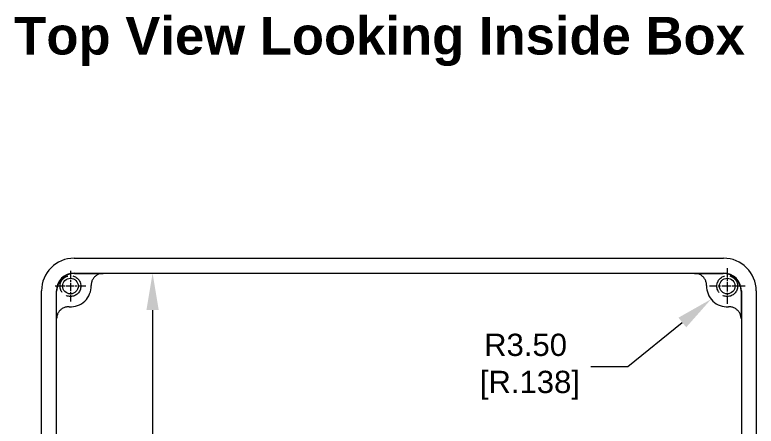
# Model space of a CAD drawing. Header units: millimetres. Extents: x 8 to 690, y 8 to 531.
# Drawn here: x 297.4 to 422.4, y 251.3 to 320.6 of the extents above; entities that cross this region are included whole.
import ezdxf

# ---------------------------------------------------------------- set-up
doc = ezdxf.new("R2010")
doc.units = ezdxf.units.MM
doc.header["$LTSCALE"] = 2.5
doc.linetypes.add('CHAIN', pattern=[0.7087, 0.4724, -0.0591, 0.1181, -0.0591])
doc.linetypes.add('DASHED', pattern=[0.2067, 0.1654, -0.0413])
for name, color, linetype, lineweight in [('Center Mark (ANSI)', 7, 'Continuous', 9), ('Dimension (ANSI)', 7, 'Continuous', 9), ('Hidden Narrow (ANSI)', 7, 'DASHED', 9), ('Symbol (ANSI)', 7, 'Continuous', 9), ('Visible (ANSI)', 7, 'Continuous', 18)]:
    doc.layers.add(name, color=color, linetype=linetype, lineweight=lineweight)
doc.styles.add('Label Text (ANSI)', font='ARIAL.TTF')
doc.styles.add('Note Text (ANSI)', font='ARIAL.TTF')
doc.dimstyles.new('Default - mm (ANSI)', dxfattribs={"dimscale": 2.5, "dimtxt": 1.5, "dimasz": 2.5, "dimexe": 3.175, "dimexo": 1.6002, "dimgap": 0.8, "dimtad": 0, "dimtih": 1, "dimtoh": 1, "dimrnd": 1e-08, "dimzin": 4, "dimdsep": 46, "dimtxsty": 'Note Text (ANSI)', "dimcen": 0.09, "dimdle": 10, "dimclrd": 256, "dimclre": 256, "dimclrt": 256, "dimadec": 1, "dimazin": 0, "dimtfac": 2.032, "dimtofl": 0, "dimtmove": 0, "dimatfit": 3, "dimfxl": 0, "dimtolj": 1, "dimtzin": 0, "dimlwd": -1, "dimlwe": -1, "dimarcsym": 0})

# ---------------------------------------------------------------- blocks, each defined once
blk = doc.blocks.new('*D15')
at = {"layer": 'Defpoints', "color": 0}
for p in [(320.61, 277.07), (320.61, 277.07), (320.61, 202.08)]:
    blk.add_point(p, dxfattribs=at)
at = {"layer": 'Dimension (ANSI)'}
for p, q in [((320.61, 270.82), (320.61, 247.11)), ((320.61, 208.33), (320.61, 232.04))]:
    blk.add_line(p, q, dxfattribs=at)
for points in [[(319.57, 270.82), (321.65, 270.82), (320.61, 277.07)], [(319.57, 208.33), (321.65, 208.33), (320.61, 202.08)]]:
    blk.add_solid(points, dxfattribs=at)
at = {"layer": 'Dimension (ANSI)', "insert": (320.61, 245.11), "char_height": 3.75, "attachment_point": 2, "style": 'Note Text (ANSI)'}
blk.add_mtext('\\A1;75.00\\P [2.953]', dxfattribs=at)
blk = doc.blocks.new('*D16')
at = {"layer": 'Defpoints', "color": 0}
for p in [(417.51, 274.87), (414.79, 272.67)]:
    blk.add_point(p, dxfattribs=at)
at = {"layer": 'Dimension (ANSI)'}
for p, q in [((400.75, 261.31), (409.93, 268.74)), ((394.5, 261.31), (400.75, 261.31))]:
    blk.add_line(p, q, dxfattribs=at)
blk.add_solid([(409.28, 269.55), (410.59, 267.93), (414.79, 272.67)], dxfattribs=at)
at = {"layer": 'Dimension (ANSI)', "insert": (383.5, 266.85), "char_height": 3.75, "attachment_point": 2, "style": 'Note Text (ANSI)'}
blk.add_mtext('\\A1;R3.50\\P [R.138]', dxfattribs=at)

msp = doc.modelspace()

# ---------------------------------------------------------------- linework, layer by layer
at = {"layer": 'Center Mark (ANSI)', "linetype": 'CHAIN', "ltscale": 1.334316}
for p, q in [((417.51, 277.878), (417.51, 271.872)), ((420.513, 274.875), (414.508, 274.875))]:
    msp.add_line(p, q, dxfattribs=at)
at = {"layer": 'Center Mark (ANSI)', "linetype": 'CHAIN', "ltscale": 1.142504}
for p, q in [((306.76, 277.446), (306.76, 272.304)), ((309.331, 274.875), (304.189, 274.875))]:
    msp.add_line(p, q, dxfattribs=at)
at = {"layer": 'Hidden Narrow (ANSI)', "ltscale": 8.38964}
for centre in [(306.76, 274.875), (417.51, 274.875)]:
    msp.add_circle(centre, 1.753, dxfattribs=at)
at = {"layer": 'Visible (ANSI)'}
for p, q in [((307.384, 279.575), (416.886, 279.575)), ((307.385, 277.074), (416.885, 277.074)), ((307.436, 277.023), (312.258, 277.023)), ((412.013, 277.023), (416.834, 277.023)), ((301.885, 205.074), (301.885, 274.076)), ((304.386, 205.075), (304.386, 274.075)), ((304.437, 269.385), (304.437, 274.024)), ((419.834, 274.024), (419.834, 269.385)), ((419.885, 274.075), (419.885, 205.075)), ((422.385, 274.076), (422.385, 205.074))]:
    msp.add_line(p, q, dxfattribs=at)
at = {"layer": 'Visible (ANSI)', "flags": 128}
for points in [[(312.258, 277.023), (312.125, 277.019), (311.992, 277.006), (311.861, 276.984), (311.732, 276.953), (311.605, 276.914), (311.48, 276.866), (311.36, 276.81), (311.243, 276.747), (311.131, 276.676), (311.023, 276.597), (310.922, 276.511), (310.825, 276.419), (310.736, 276.321), (310.653, 276.217), (310.577, 276.108), (310.509, 275.994), (310.448, 275.875), (310.396, 275.753), (310.351, 275.627), (310.315, 275.499), (310.288, 275.368), (310.27, 275.236), (310.26, 275.103), (310.259, 274.97)], [(414.012, 274.97), (414.011, 275.103), (414.001, 275.236), (413.983, 275.367), (413.955, 275.497), (413.92, 275.625), (413.875, 275.751), (413.823, 275.873), (413.762, 275.992), (413.694, 276.106), (413.619, 276.215), (413.536, 276.319), (413.446, 276.418), (413.35, 276.51), (413.249, 276.596), (413.141, 276.674), (413.029, 276.746), (412.913, 276.81), (412.792, 276.866), (412.667, 276.913), (412.54, 276.953), (412.41, 276.984), (412.279, 277.006), (412.146, 277.019), (412.013, 277.023)], [(306.554, 271.381), (306.418, 271.384), (306.283, 271.379), (306.148, 271.364), (306.015, 271.34), (305.883, 271.307), (305.754, 271.264), (305.628, 271.214), (305.506, 271.155), (305.388, 271.088), (305.275, 271.013), (305.167, 270.93), (305.065, 270.841), (304.97, 270.744), (304.881, 270.642), (304.799, 270.533), (304.725, 270.42), (304.659, 270.301), (304.601, 270.178), (304.551, 270.052), (304.51, 269.922), (304.478, 269.79), (304.455, 269.656), (304.441, 269.521), (304.437, 269.385)], [(419.834, 269.385), (419.829, 269.521), (419.815, 269.656), (419.792, 269.789), (419.761, 269.921), (419.72, 270.05), (419.67, 270.177), (419.612, 270.3), (419.546, 270.418), (419.472, 270.532), (419.391, 270.64), (419.302, 270.743), (419.206, 270.839), (419.105, 270.929), (418.997, 271.012), (418.884, 271.087), (418.766, 271.154), (418.644, 271.213), (418.518, 271.264), (418.389, 271.306), (418.257, 271.339), (418.123, 271.364), (417.988, 271.379), (417.852, 271.384), (417.716, 271.381)]]:
    msp.add_lwpolyline(points, dxfattribs=at)
at = {"layer": 'Visible (ANSI)'}
for centre in [(306.76, 274.875), (417.51, 274.875)]:
    msp.add_circle(centre, 1.321, dxfattribs=at)
for centre, start, end in [((306.76, 274.875), 266.62424, 1.55081), ((417.51, 274.875), 178.44919, 273.37576)]:
    msp.add_arc(centre, 3.5, start, end, dxfattribs=at)
for centre, major_axis in [((307.386, 274.074), (-3.891, 3.891)), ((416.884, 274.074), (3.891, 3.891)), ((307.386, 274.074), (-2.122, 2.122)), ((307.437, 274.023), (-2.122, 2.122)), ((416.833, 274.023), (2.122, 2.122)), ((416.884, 274.074), (2.122, 2.122))]:
    msp.add_ellipse(centre, major_axis=major_axis, ratio=0.9995832, start_param=5.4979956, end_param=7.068375, dxfattribs=at)

# ---------------------------------------------------------------- texts
at = {"layer": 'Symbol (ANSI)', "insert": (358.884, 320.251), "char_height": 6.35, "width": 132.20097, "attachment_point": 2, "style": 'Label Text (ANSI)'}
msp.add_mtext('{\\fArial|b1|i0;Top View Looking Inside Box}', dxfattribs=at)

# ---------------------------------------------------------------- dimensions: what is measured, and where the dimension line sits
at = {"layer": 'Dimension (ANSI)'}
dim = msp.add_linear_dim(base=(320.612, 277.074), p1=(320.612, 202.076), p2=(320.612, 277.074), angle=90, dimstyle='Default - mm (ANSI)', override={"dimdec": 2, "dimpost": '\\X', "dimse1": 1, "dimse2": 1, "dimtp": 0, "dimtm": 0, "dimtdec": 2, "dimatfit": 2}, dxfattribs=at)
dim.commit()
dim.dimension.update_dxf_attribs({"geometry": '*D15', "text_midpoint": (320.612, 239.575), "dimtype": 160})
dim = msp.add_radius_dim(center=(417.51, 274.875), mpoint=(414.79, 272.673), dimstyle='Default - mm (ANSI)', override={"dimdec": 2, "dimpost": '\\X', "dimcen": 0, "dimtp": 0, "dimtm": 0, "dimtdec": 2}, dxfattribs=at)
dim.commit()
dim.dimension.update_dxf_attribs({"geometry": '*D16', "text_midpoint": (383.501, 261.31), "dimtype": 164})

doc.saveas('drawing.dxf')
